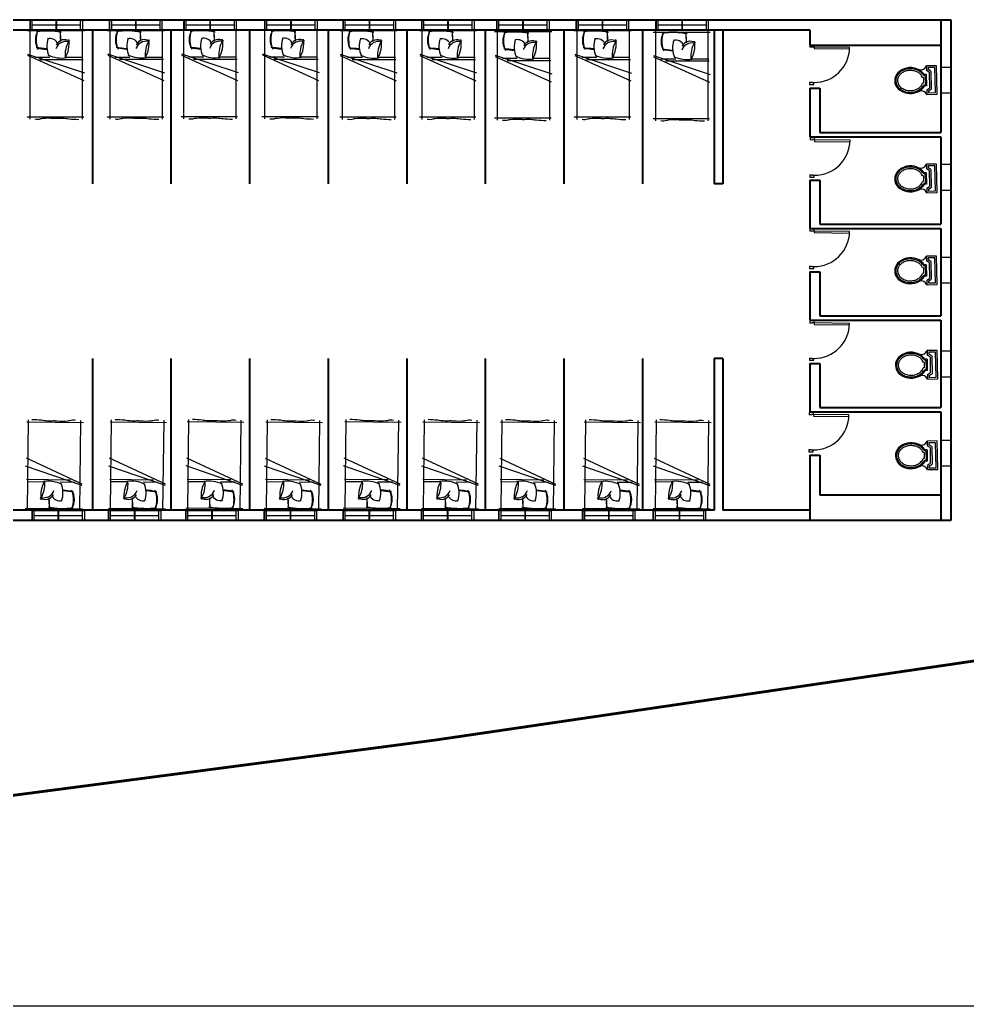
# Model space of a CAD drawing. Header units: metres. Extents: x -353 to 1688, y -477 to 135.
# Drawn here: x 1650.51 to 1672.21, y -371.11 to -348.52 of the extents above; entities that cross this region are included whole.
import ezdxf

# ---------------------------------------------------------------- set-up
doc = ezdxf.new("R2010")
doc.units = ezdxf.units.M
doc.header["$MEASUREMENT"] = 0
doc.linetypes.add('ACAD_ISO04W100', pattern=[30, 24, -3, 0, -3])
doc.layers.add('door space', color=1, linetype='Continuous')
doc.layers.add('WINDOW', color=10, linetype='Continuous')
doc.layers.add('FURNITURE', color=130, linetype='Continuous', plot=False)
doc.layers.add('SITE BOUNDARY', color=6, linetype='ACAD_ISO04W100', lineweight=60)
doc.layers.add('WALL', color=2, linetype='Continuous', lineweight=40)

# ---------------------------------------------------------------- blocks, each defined once
blk = doc.blocks.new('A$C50846A53')
at = {"linetype": 'Continuous'}
for p, q in [((0, 0.74), (0, 0.56)), ((0.5, 0.74), (0, 0.74)), ((0.47, 0.71), (0.03, 0.71)), ((0.03, 0.71), (0.03, 0.59)), ((0.47, 0.59), (0.47, 0.71)), ((0.5, 0.56), (0.5, 0.74)), ((0, 0.56), (0.08, 0.56)), ((0.03, 0.59), (0.063, 0.59)), ((0.093, 0.64), (0.063, 0.59)), ((0.11, 0.61), (0.08, 0.56)), ((0.093, 0.64), (0.407, 0.64)), ((0.11, 0.61), (0.39, 0.61)), ((0.15, 0.557), (0.15, 0.52)), ((0.15, 0.557), (0.351, 0.557)), ((0.17, 0.537), (0.332, 0.537)), ((0.351, 0.557), (0.351, 0.52)), ((0.42, 0.56), (0.39, 0.61)), ((0.437, 0.59), (0.407, 0.64)), ((0.42, 0.56), (0.5, 0.56)), ((0.437, 0.59), (0.47, 0.59)), ((0.2, 0.507), (0.2, 0.488)), ((0.2, 0.507), (0.301, 0.507)), ((0.301, 0.507), (0.301, 0.488))]:
    blk.add_line(p, q, dxfattribs=at)
for centre, radius, start, end in [((-0.039, 0.461), 0.106, 344.642, 68.7339), ((0.11, 0.542), 0.06, 306.0032, 355.4798), ((0.391, 0.542), 0.06, 184.5202, 233.9959), ((0.539, 0.461), 0.106, 111.2661, 195.358)]:
    blk.add_arc(centre, radius, start, end, dxfattribs=at)
blk.add_ellipse((0.251, 0.274), major_axis=(0, 0.274), ratio=0.828948, start_param=0.459479, end_param=5.823706, dxfattribs=at)
for points, knots in [([(0.145, 0.493), (0.144, 0.492), (0.143, 0.491), (0.132, 0.483), (0.123, 0.475), (0.106, 0.457), (0.098, 0.447), (0.084, 0.426), (0.077, 0.415), (0.066, 0.391), (0.061, 0.378), (0.053, 0.352), (0.05, 0.339), (0.045, 0.311), (0.044, 0.298), (0.043, 0.27), (0.043, 0.256), (0.046, 0.228), (0.049, 0.215), (0.055, 0.188), (0.059, 0.175), (0.069, 0.15), (0.075, 0.138), (0.088, 0.116), (0.095, 0.105), (0.111, 0.085), (0.12, 0.077), (0.138, 0.06), (0.147, 0.053), (0.167, 0.041), (0.178, 0.036), (0.199, 0.028), (0.209, 0.025), (0.231, 0.021), (0.242, 0.02), (0.264, 0.02), (0.275, 0.021), (0.297, 0.026), (0.307, 0.029), (0.328, 0.038), (0.338, 0.044), (0.358, 0.057), (0.367, 0.064), (0.385, 0.081), (0.394, 0.09), (0.409, 0.11), (0.416, 0.121), (0.429, 0.144), (0.434, 0.156), (0.444, 0.181), (0.448, 0.194), (0.454, 0.221), (0.456, 0.235), (0.458, 0.262), (0.458, 0.276), (0.457, 0.304), (0.455, 0.318), (0.45, 0.345), (0.447, 0.358), (0.438, 0.384), (0.433, 0.396), (0.421, 0.42), (0.414, 0.431), (0.399, 0.452), (0.391, 0.461), (0.374, 0.479), (0.365, 0.486), (0.356, 0.493)], [0.542145, 0.542145, 0.542145, 0.542145, 0.562703, 0.562703, 0.724661, 0.724661, 0.886619, 0.886619, 1.048577, 1.048577, 1.210535, 1.210535, 1.372493, 1.372493, 1.534451, 1.534451, 1.696409, 1.696409, 1.858367, 1.858367, 2.020325, 2.020325, 2.182283, 2.182283, 2.344241, 2.344241, 2.506199, 2.506199, 2.668157, 2.668157, 2.830115, 2.830115, 2.992073, 2.992073, 3.154031, 3.154031, 3.315989, 3.315989, 3.477947, 3.477947, 3.639905, 3.639905, 3.801863, 3.801863, 3.963821, 3.963821, 4.125779, 4.125779, 4.287737, 4.287737, 4.449695, 4.449695, 4.611653, 4.611653, 4.773611, 4.773611, 4.935569, 4.935569, 5.097526, 5.097526, 5.259484, 5.259484, 5.421442, 5.421442, 5.5834, 5.5834, 5.741045, 5.741045, 5.741045, 5.741045]), ([(0.2, 0.488), (0.17, 0.474), (0.164, 0.47), (0.151, 0.46), (0.144, 0.454), (0.13, 0.439), (0.123, 0.431), (0.111, 0.413), (0.106, 0.404), (0.096, 0.384), (0.091, 0.373), (0.084, 0.352), (0.081, 0.34), (0.076, 0.317), (0.075, 0.305), (0.073, 0.282), (0.073, 0.27), (0.074, 0.246), (0.076, 0.234), (0.08, 0.211), (0.083, 0.2), (0.09, 0.178), (0.095, 0.167), (0.104, 0.147), (0.11, 0.138), (0.122, 0.12), (0.128, 0.112), (0.142, 0.097), (0.149, 0.09), (0.165, 0.078), (0.173, 0.073), (0.189, 0.064), (0.197, 0.06), (0.214, 0.055), (0.222, 0.053), (0.239, 0.05), (0.248, 0.05), (0.266, 0.051), (0.276, 0.052), (0.296, 0.057), (0.306, 0.061), (0.325, 0.071), (0.335, 0.077), (0.353, 0.091), (0.361, 0.099), (0.377, 0.117), (0.384, 0.127), (0.398, 0.149), (0.404, 0.161), (0.414, 0.185), (0.418, 0.198), (0.424, 0.225), (0.426, 0.239), (0.428, 0.267), (0.428, 0.281), (0.426, 0.309), (0.424, 0.323), (0.418, 0.349), (0.414, 0.363), (0.404, 0.387), (0.398, 0.399), (0.385, 0.421), (0.378, 0.431), (0.362, 0.449), (0.353, 0.458), (0.338, 0.469), (0.332, 0.474), (0.301, 0.488)], [0.459479, 0.459479, 0.459479, 0.459479, 0.567422, 0.567422, 0.720865, 0.720865, 0.874307, 0.874307, 1.02775, 1.02775, 1.181192, 1.181192, 1.334635, 1.334635, 1.488077, 1.488077, 1.64152, 1.64152, 1.794963, 1.794963, 1.948405, 1.948405, 2.101848, 2.101848, 2.25529, 2.25529, 2.408733, 2.408733, 2.562175, 2.562175, 2.715618, 2.715618, 2.86906, 2.86906, 3.022503, 3.022503, 3.175946, 3.175946, 3.356457, 3.356457, 3.536968, 3.536968, 3.717479, 3.717479, 3.89799, 3.89799, 4.078501, 4.078501, 4.259012, 4.259012, 4.439523, 4.439523, 4.620035, 4.620035, 4.800546, 4.800546, 4.981057, 4.981057, 5.161568, 5.161568, 5.342079, 5.342079, 5.52259, 5.52259, 5.703101, 5.703101, 5.823706, 5.823706, 5.823706, 5.823706])]:
    blk.add_open_spline(points, degree=3, knots=knots, dxfattribs=at)

msp = doc.modelspace()

# ---------------------------------------------------------------- linework, layer by layer
msp.add_line((1688.09085, -371.11143), (1623.12421, -371.11143))
at = {"layer": 'door space'}
for p, q in [((1668.60806, -349.10396), (1668.60756, -349.15396)), ((1668.66756, -349.15456), (1668.60756, -349.15396)), ((1668.70806, -349.10496), (1668.60806, -349.10396)), ((1668.66756, -349.15456), (1668.66761, -349.14956)), ((1668.70761, -349.14996), (1668.66761, -349.14956)), ((1668.70761, -349.14996), (1668.70726, -349.18496)), ((1668.70726, -349.18496), (1669.51721, -349.19309)), ((1668.70761, -349.14996), (1668.70806, -349.10496)), ((1669.51757, -349.15809), (1668.70761, -349.14996)), ((1668.59953, -349.95392), (1668.59903, -350.00391)), ((1668.59903, -350.00391), (1668.69902, -350.00492)), ((1668.59953, -349.95392), (1668.65953, -349.95452)), ((1668.65948, -349.95952), (1668.65953, -349.95452)), ((1668.65948, -349.95952), (1668.69948, -349.95992)), ((1668.69902, -350.00492), (1668.69948, -349.95992)), ((1668.61755, -351.22705), (1668.61704, -351.27705)), ((1668.71754, -351.22806), (1668.61755, -351.22705)), ((1668.71709, -351.27306), (1668.71754, -351.22806)), ((1668.67704, -351.27765), (1668.61704, -351.27705)), ((1668.67704, -351.27765), (1668.67709, -351.27265)), ((1668.71709, -351.27306), (1668.67709, -351.27265)), ((1668.71709, -351.27306), (1668.71674, -351.30805)), ((1668.71674, -351.30805), (1669.5267, -351.31618)), ((1669.52705, -351.28119), (1668.71709, -351.27306)), ((1668.60901, -352.07701), (1668.60851, -352.12701)), ((1668.60851, -352.12701), (1668.70851, -352.12801)), ((1668.60901, -352.07701), (1668.66901, -352.07761)), ((1668.66896, -352.08261), (1668.66901, -352.07761)), ((1668.66896, -352.08261), (1668.70896, -352.08301)), ((1668.70851, -352.12801), (1668.70896, -352.08301)), ((1668.60786, -353.31756), (1668.60736, -353.36755)), ((1668.66735, -353.36816), (1668.60736, -353.36755)), ((1668.70785, -353.31856), (1668.60786, -353.31756)), ((1668.66735, -353.36816), (1668.6674, -353.36316)), ((1668.7074, -353.36356), (1668.6674, -353.36316)), ((1668.7074, -353.36356), (1668.70705, -353.39856)), ((1668.70705, -353.39856), (1669.51701, -353.40669)), ((1668.7074, -353.36356), (1668.70785, -353.31856)), ((1669.51736, -353.37169), (1668.7074, -353.36356)), ((1668.59933, -354.16751), (1668.59882, -354.21751)), ((1668.59933, -354.16751), (1668.65932, -354.16812)), ((1668.65927, -354.17312), (1668.65932, -354.16812)), ((1668.65927, -354.17312), (1668.69927, -354.17352)), ((1668.69882, -354.21852), (1668.69927, -354.17352)), ((1668.59882, -354.21751), (1668.69882, -354.21852)), ((1668.60701, -355.42079), (1668.60651, -355.47079)), ((1668.6665, -355.47139), (1668.60651, -355.47079)), ((1668.707, -355.42179), (1668.60701, -355.42079)), ((1668.6665, -355.47139), (1668.66655, -355.46639)), ((1668.70655, -355.46679), (1668.66655, -355.46639)), ((1668.70655, -355.46679), (1668.7062, -355.50179)), ((1668.7062, -355.50179), (1669.51616, -355.50992)), ((1668.70655, -355.46679), (1668.707, -355.42179)), ((1669.51651, -355.47492), (1668.70655, -355.46679)), ((1668.59848, -356.27075), (1668.59798, -356.32075)), ((1668.59798, -356.32075), (1668.69797, -356.32175)), ((1668.59848, -356.27075), (1668.65847, -356.27135)), ((1668.65842, -356.27635), (1668.65847, -356.27135)), ((1668.65842, -356.27635), (1668.69842, -356.27675)), ((1668.69797, -356.32175), (1668.69842, -356.27675)), ((1668.59426, -357.51607), (1668.59375, -357.56606)), ((1668.65375, -357.56667), (1668.59375, -357.56606)), ((1668.69425, -357.51707), (1668.59426, -357.51607)), ((1668.65375, -357.56667), (1668.6538, -357.56167)), ((1668.6938, -357.56207), (1668.6538, -357.56167)), ((1668.6938, -357.56207), (1668.69345, -357.59707)), ((1668.6938, -357.56207), (1668.69425, -357.51707)), ((1669.50376, -357.5702), (1668.6938, -357.56207)), ((1668.69345, -357.59707), (1669.50341, -357.6052)), ((1668.58572, -358.36602), (1668.58522, -358.41602)), ((1668.58522, -358.41602), (1668.68522, -358.41703)), ((1668.58572, -358.36602), (1668.64572, -358.36663)), ((1668.64567, -358.37163), (1668.64572, -358.36663)), ((1668.64567, -358.37163), (1668.68567, -358.37203)), ((1668.68522, -358.41703), (1668.68567, -358.37203))]:
    msp.add_line(p, q, dxfattribs=at)
for centre in [(1668.70761, -349.14996), (1668.71709, -351.27306), (1668.7074, -353.36356), (1668.70655, -355.46679), (1668.6938, -357.56207)]:
    msp.add_ellipse(centre, major_axis=(0.57848, 0.56698), ratio=1, start_param=3.92699082, end_param=5.49778714, dxfattribs=at)
at = {"layer": 'FURNITURE', "linetype": 'Continuous'}
for p, q in [((1650.7354, -348.74095), (1650.7354, -350.8027)), ((1651.9354, -348.74095), (1651.9354, -350.8027)), ((1652.56887, -348.73827), (1652.56887, -350.80001)), ((1653.76887, -348.73827), (1653.76887, -350.80001)), ((1654.2584, -348.73415), (1654.2584, -350.7959)), ((1655.4584, -348.73415), (1655.4584, -350.7959)), ((1656.11235, -348.73355), (1656.11235, -350.7953)), ((1657.31235, -348.73355), (1657.31235, -350.7953)), ((1657.89427, -348.74292), (1657.89427, -350.80467)), ((1659.09427, -348.74292), (1659.09427, -350.80467)), ((1659.71893, -348.74292), (1659.71893, -350.80467)), ((1660.91893, -348.74292), (1660.91893, -350.80467)), ((1663.26897, -348.74356), (1663.26897, -350.80531)), ((1664.46897, -348.74356), (1664.46897, -350.80531)), ((1661.44418, -348.76501), (1661.44418, -350.82675)), ((1662.64418, -348.76501), (1662.64418, -350.82675)), ((1665.07228, -348.77573), (1665.07228, -350.83748)), ((1666.27228, -348.77573), (1666.27228, -350.83748)), ((1650.68631, -349.30933), (1651.98822, -349.74107)), ((1650.68672, -349.33837), (1651.97117, -349.91869)), ((1650.85785, -349.38059), (1651.19641, -349.38059)), ((1650.96022, -349.43139), (1651.96189, -349.43139)), ((1651.57321, -349.38059), (1651.95233, -349.38059)), ((1652.51978, -349.30665), (1653.82169, -349.73839)), ((1652.52019, -349.33569), (1653.80464, -349.91601)), ((1652.69132, -349.37791), (1653.02988, -349.37791)), ((1652.79369, -349.42871), (1653.79536, -349.42871)), ((1653.40668, -349.37791), (1653.7858, -349.37791)), ((1654.20931, -349.30253), (1655.51122, -349.73427)), ((1654.20972, -349.33157), (1655.49417, -349.9119)), ((1654.38085, -349.37379), (1654.71941, -349.37379)), ((1654.48322, -349.42459), (1655.48489, -349.42459)), ((1655.09621, -349.37379), (1655.47533, -349.37379)), ((1656.06326, -349.30193), (1657.36518, -349.73368)), ((1656.06367, -349.33097), (1657.34812, -349.9113)), ((1656.2348, -349.37319), (1656.57337, -349.37319)), ((1656.33717, -349.42399), (1657.33884, -349.42399)), ((1656.95016, -349.37319), (1657.32928, -349.37319)), ((1657.84517, -349.3113), (1659.14709, -349.74305)), ((1657.84559, -349.34034), (1659.13004, -349.92067)), ((1658.01672, -349.38256), (1658.35528, -349.38256)), ((1658.11908, -349.43336), (1659.12076, -349.43336)), ((1658.73207, -349.38256), (1659.1112, -349.38256)), ((1659.66983, -349.3113), (1660.97175, -349.74305)), ((1659.67025, -349.34034), (1660.9547, -349.92067)), ((1659.84138, -349.38256), (1660.17994, -349.38256)), ((1659.94374, -349.43336), (1660.94542, -349.43336)), ((1660.55673, -349.38256), (1660.93586, -349.38256)), ((1661.39509, -349.33339), (1662.697, -349.76513)), ((1661.3955, -349.36243), (1662.67995, -349.94275)), ((1661.56663, -349.40465), (1661.9052, -349.40465)), ((1662.28199, -349.40465), (1662.66111, -349.40465)), ((1663.21988, -349.31194), (1664.52179, -349.74368)), ((1663.22029, -349.34098), (1664.50474, -349.92131)), ((1663.39142, -349.3832), (1663.72998, -349.3832)), ((1663.49379, -349.434), (1664.49546, -349.434)), ((1664.10678, -349.3832), (1664.4859, -349.3832)), ((1665.02319, -349.34412), (1666.32511, -349.77586)), ((1665.0236, -349.37315), (1666.30805, -349.95348)), ((1665.19473, -349.41538), (1665.5333, -349.41538)), ((1665.91009, -349.41538), (1666.28921, -349.41538)), ((1661.669, -349.45545), (1662.67067, -349.45545)), ((1665.2971, -349.46618), (1666.29878, -349.46618)), ((1650.67738, -350.74799), (1651.9724, -350.74799)), ((1652.51085, -350.74531), (1653.80587, -350.74531)), ((1654.20038, -350.74119), (1655.4954, -350.74119)), ((1656.05433, -350.74059), (1657.34935, -350.74059)), ((1657.83624, -350.74996), (1659.13126, -350.74996)), ((1659.6609, -350.74996), (1660.95592, -350.74996)), ((1661.38616, -350.77205), (1662.68118, -350.77205)), ((1663.21095, -350.7506), (1664.50597, -350.7506)), ((1665.01426, -350.78278), (1666.30928, -350.78278)), ((1651.96293, -357.75134), (1650.668, -357.73651)), ((1650.68202, -359.74385), (1650.70562, -357.68224)), ((1651.88194, -359.75758), (1651.90554, -357.69597)), ((1653.8686, -357.75032), (1652.57367, -357.7355)), ((1652.58769, -359.74283), (1652.61129, -357.68122)), ((1653.78761, -359.75657), (1653.81121, -357.69496)), ((1655.6389, -357.74771), (1654.34397, -357.73289)), ((1654.35799, -359.74022), (1654.38159, -357.67861)), ((1655.55791, -359.75396), (1655.58151, -357.69235)), ((1657.43844, -357.75217), (1656.14351, -357.73735)), ((1656.15753, -359.74468), (1656.18113, -357.68307)), ((1657.35745, -359.75842), (1657.38105, -357.69681)), ((1659.24487, -357.74771), (1657.94993, -357.73289)), ((1657.96395, -359.74022), (1657.98755, -357.67861)), ((1659.16387, -359.75396), (1659.18747, -357.69235)), ((1661.03901, -357.75015), (1659.74408, -357.73533)), ((1659.7581, -359.74267), (1659.7817, -357.68105)), ((1660.95802, -359.7564), (1660.98162, -357.69479)), ((1662.81305, -357.75216), (1661.51812, -357.73733)), ((1661.53214, -359.74467), (1661.55574, -357.68306)), ((1662.73206, -359.7584), (1662.75566, -357.69679)), ((1664.7311, -357.75454), (1663.43616, -357.73972)), ((1663.45019, -359.74705), (1663.47378, -357.68544)), ((1664.65011, -359.76079), (1664.67371, -357.69918)), ((1666.34817, -357.75454), (1665.05323, -357.73972)), ((1665.06725, -359.74705), (1665.09085, -357.68544)), ((1666.26717, -359.76079), (1666.29077, -357.69918)), ((1651.93746, -359.16076), (1650.65974, -358.56577)), ((1653.84313, -359.15975), (1652.56541, -358.56475)), ((1655.61343, -359.15714), (1654.3357, -358.56214)), ((1657.41297, -359.1616), (1656.13524, -358.56661)), ((1659.21939, -359.15714), (1657.94167, -358.56214)), ((1661.01354, -359.15958), (1659.73581, -358.56459)), ((1662.78758, -359.16158), (1661.50985, -358.56659)), ((1664.70562, -359.16397), (1663.4279, -358.56898)), ((1666.32269, -359.16397), (1665.04497, -358.56898)), ((1651.93754, -359.1898), (1650.64065, -358.74318)), ((1653.84321, -359.18879), (1652.54632, -358.74217)), ((1655.61351, -359.18618), (1654.31662, -358.73956)), ((1657.41305, -359.19064), (1656.11616, -358.74402)), ((1659.21947, -359.18618), (1657.92258, -358.73956)), ((1661.01362, -359.18862), (1659.71673, -358.742)), ((1662.78766, -359.19062), (1661.49077, -358.74401)), ((1664.7057, -359.19301), (1663.40881, -358.74639)), ((1666.32277, -359.19301), (1665.02588, -358.74639)), ((1651.66504, -359.06461), (1650.66343, -359.05315)), ((1651.05151, -359.10839), (1650.67241, -359.10405)), ((1651.76682, -359.11658), (1651.42828, -359.1127)), ((1653.57071, -359.0636), (1652.5691, -359.05213)), ((1652.95718, -359.10738), (1652.57808, -359.10304)), ((1653.67249, -359.11557), (1653.33395, -359.11169)), ((1655.34101, -359.06099), (1654.3394, -359.04952)), ((1654.72748, -359.10477), (1654.34838, -359.10043)), ((1655.44279, -359.11296), (1655.10425, -359.10908)), ((1657.14055, -359.06545), (1656.13894, -359.05398)), ((1656.52702, -359.10923), (1656.14792, -359.10489)), ((1657.24233, -359.11742), (1656.90379, -359.11354)), ((1658.94698, -359.06099), (1657.94537, -359.04952)), ((1658.33344, -359.10477), (1657.95435, -359.10043)), ((1659.04876, -359.11296), (1658.71021, -359.10908)), ((1660.74112, -359.06343), (1659.73951, -359.05196)), ((1660.12759, -359.10721), (1659.74849, -359.10287)), ((1660.8429, -359.1154), (1660.50436, -359.11152)), ((1662.51516, -359.06543), (1661.51355, -359.05397)), ((1661.90163, -359.10921), (1661.52253, -359.10487)), ((1662.61694, -359.1174), (1662.2784, -359.11353)), ((1664.43321, -359.06782), (1663.4316, -359.05635)), ((1663.81968, -359.1116), (1663.44058, -359.10726)), ((1664.53499, -359.11979), (1664.19645, -359.11591)), ((1666.05028, -359.06782), (1665.04867, -359.05635)), ((1665.43674, -359.1116), (1665.05765, -359.10726)), ((1666.15206, -359.11979), (1665.81351, -359.11591))]:
    msp.add_line(p, q, dxfattribs=at)
at = {"layer": 'FURNITURE', "color": 7, "linetype": 'Continuous'}
for p, q in [((1650.67738, -348.77099), (1651.98571, -348.77099)), ((1652.51085, -348.76831), (1653.81918, -348.76831)), ((1654.20038, -348.76419), (1655.50871, -348.76419)), ((1656.05433, -348.76359), (1657.36266, -348.76359)), ((1657.83624, -348.77296), (1659.14458, -348.77296)), ((1659.6609, -348.77296), (1660.96924, -348.77296)), ((1661.38616, -348.79505), (1662.69449, -348.79505)), ((1663.21095, -348.7736), (1664.51928, -348.7736)), ((1665.01426, -348.80578), (1666.32259, -348.80578)), ((1651.9403, -359.72821), (1650.63206, -359.71323)), ((1653.84598, -359.72719), (1652.53773, -359.71222)), ((1655.61627, -359.72458), (1654.30803, -359.70961)), ((1657.41581, -359.72904), (1656.10757, -359.71407)), ((1659.22224, -359.72458), (1657.91399, -359.70961)), ((1661.01638, -359.72702), (1659.70814, -359.71205)), ((1662.79042, -359.72903), (1661.48218, -359.71405)), ((1664.70847, -359.73141), (1663.40022, -359.71644)), ((1666.32554, -359.73141), (1665.01729, -359.71644))]:
    msp.add_line(p, q, dxfattribs=at)
at = {"layer": 'FURNITURE', "linetype": 'Continuous'}
for points in [[(1650.85505, -350.79619, 0.15235432), (1650.99177, -350.78774, 0.05352755), (1651.0323, -350.78092, -0.05589674), (1651.27439, -350.77848, 0.02697324), (1651.36199, -350.78057, -0.03694731), (1651.4998, -350.7786, -0.03644179), (1651.63476, -350.7937, 0.02377551), (1651.85724, -350.80423)], [(1652.68852, -350.79351, 0.15235432), (1652.82524, -350.78506, 0.05352755), (1652.86577, -350.77824, -0.05589674), (1653.10786, -350.7758, 0.02697324), (1653.19546, -350.77788, -0.03694731), (1653.33327, -350.77592, -0.03644179), (1653.46823, -350.79102, 0.02377551), (1653.69072, -350.80155)], [(1654.37805, -350.78939, 0.15235432), (1654.51476, -350.78094, 0.05352755), (1654.5553, -350.77412, -0.05589674), (1654.79739, -350.77168, 0.02697324), (1654.88499, -350.77377, -0.03694731), (1655.0228, -350.7718, -0.03644179), (1655.15776, -350.7869, 0.02377551), (1655.38024, -350.79743)], [(1656.232, -350.78879, 0.15235432), (1656.36872, -350.78034, 0.05352755), (1656.40925, -350.77353, -0.05589674), (1656.65134, -350.77108, 0.02697324), (1656.73894, -350.77317, -0.03694731), (1656.87675, -350.77121, -0.03644179), (1657.01171, -350.7863, 0.02377551), (1657.2342, -350.79683)], [(1658.01392, -350.79816, 0.15235432), (1658.15063, -350.78971, 0.05352755), (1658.19116, -350.7829, -0.05589674), (1658.43326, -350.78045, 0.02697324), (1658.52085, -350.78254, -0.03694731), (1658.65867, -350.78058, -0.03644179), (1658.79363, -350.79567, 0.02377551), (1659.01611, -350.8062)], [(1659.83858, -350.79816, 0.15235432), (1659.97529, -350.78971, 0.05352755), (1660.01582, -350.7829, -0.05589674), (1660.25792, -350.78045, 0.02697324), (1660.34551, -350.78254, -0.03694731), (1660.48333, -350.78058, -0.03644179), (1660.61829, -350.79567, 0.02377551), (1660.84077, -350.8062)], [(1663.38862, -350.7988, 0.15235432), (1663.52534, -350.79035, 0.05352755), (1663.56587, -350.78354, -0.05589674), (1663.80796, -350.78109, 0.02697324), (1663.89556, -350.78318, -0.03694731), (1664.03337, -350.78121, -0.03644179), (1664.16833, -350.79631, 0.02377551), (1664.39082, -350.80684)], [(1661.56383, -350.82025, 0.15235432), (1661.70055, -350.8118, 0.05352755), (1661.74108, -350.80498, -0.05589674), (1661.98317, -350.80254, 0.02697324), (1662.07077, -350.80462, -0.03694731), (1662.20858, -350.80266, -0.03644179), (1662.34354, -350.81776, 0.02377551), (1662.56603, -350.82829)], [(1665.19193, -350.83097, 0.15235432), (1665.32865, -350.82253, 0.05352755), (1665.36918, -350.81571, -0.05589674), (1665.61127, -350.81326, 0.02697324), (1665.69887, -350.81535, -0.03694731), (1665.83668, -350.81339, -0.03644179), (1665.97164, -350.82848, 0.02377551), (1666.19413, -350.83901)], [(1651.78582, -357.70111, 0.15235432), (1651.64902, -357.70799, 0.05352755), (1651.60841, -357.71434, -0.05589674), (1651.36631, -357.71402, 0.02697324), (1651.27874, -357.71093, -0.03694731), (1651.14091, -357.71131, -0.03644179), (1651.00614, -357.69467, 0.02377551), (1650.78379, -357.6816)], [(1653.69149, -357.7001, 0.15235432), (1653.55469, -357.70697, 0.05352755), (1653.51409, -357.71333, -0.05589674), (1653.27198, -357.713, 0.02697324), (1653.18441, -357.70991, -0.03694731), (1653.04658, -357.7103, -0.03644179), (1652.91181, -357.69366, 0.02377551), (1652.68946, -357.68058)], [(1655.46179, -357.69749, 0.15235432), (1655.32499, -357.70436, 0.05352755), (1655.28438, -357.71072, -0.05589674), (1655.04227, -357.71039, 0.02697324), (1654.95471, -357.7073, -0.03694731), (1654.81688, -357.70769, -0.03644179), (1654.6821, -357.69105, 0.02377551), (1654.45976, -357.67797)], [(1657.26133, -357.70195, 0.15235432), (1657.12453, -357.70883, 0.05352755), (1657.08392, -357.71518, -0.05589674), (1656.84182, -357.71486, 0.02697324), (1656.75425, -357.71176, -0.03694731), (1656.61642, -357.71215, -0.03644179), (1656.48164, -357.69551, 0.02377551), (1656.2593, -357.68243)], [(1659.06776, -357.69749, 0.15235432), (1658.93095, -357.70436, 0.05352755), (1658.89035, -357.71072, -0.05589674), (1658.64824, -357.71039, 0.02697324), (1658.56067, -357.7073, -0.03694731), (1658.42285, -357.70769, -0.03644179), (1658.28807, -357.69105, 0.02377551), (1658.06572, -357.67797)], [(1660.8619, -357.69993, 0.15235432), (1660.7251, -357.70681, 0.05352755), (1660.68449, -357.71316, -0.05589674), (1660.44239, -357.71284, 0.02697324), (1660.35482, -357.70975, -0.03694731), (1660.21699, -357.71013, -0.03644179), (1660.08221, -357.69349, 0.02377551), (1659.85987, -357.68041)], [(1662.63594, -357.70193, 0.15235432), (1662.49914, -357.70881, 0.05352755), (1662.45853, -357.71516, -0.05589674), (1662.21643, -357.71484, 0.02697324), (1662.12886, -357.71175, -0.03694731), (1661.99103, -357.71213, -0.03644179), (1661.85625, -357.6955, 0.02377551), (1661.63391, -357.68242)], [(1664.55399, -357.70432, 0.15235432), (1664.41719, -357.7112, 0.05352755), (1664.37658, -357.71755, -0.05589674), (1664.13447, -357.71723, 0.02697324), (1664.04691, -357.71413, -0.03694731), (1663.90908, -357.71452, -0.03644179), (1663.7743, -357.69788, 0.02377551), (1663.55195, -357.6848)], [(1666.17106, -357.70432, 0.15235432), (1666.03425, -357.7112, 0.05352755), (1665.99365, -357.71755, -0.05589674), (1665.75154, -357.71723, 0.02697324), (1665.66397, -357.71413, -0.03694731), (1665.52615, -357.71452, -0.03644179), (1665.39137, -357.69788, 0.02377551), (1665.16902, -357.6848)]]:
    msp.add_lwpolyline(points, format="xyb", dxfattribs=at)
at = {"layer": 'FURNITURE', "color": 7, "linetype": 'Continuous'}
for centre, radius, start, end in [((1651.25154, -348.98709), 0.38873, 147.509962, 213.833595), ((1651.153, -350.1884), 1.41732, 78.579336, 100.017214), ((1651.63784, -349.13035), 0.51276, 159.302573, 206.502635), ((1651.19383, -349.1648), 0.20995, 24.752318, 103.91918), ((1651.52975, -349.18946), 0.20816, 54.167062, 153.84213), ((1649.94159, -348.99699), 1.50512, 359.153578, 7.553295), ((1651.01126, -349.07574), 0.62481, 328.654191, 9.197687), ((1653.08501, -348.98441), 0.38873, 147.509962, 213.833595), ((1652.98647, -350.18572), 1.41732, 78.579336, 100.017214), ((1653.47131, -349.12767), 0.51276, 159.302573, 206.502635), ((1653.0273, -349.16212), 0.20995, 24.752318, 103.91918), ((1653.36322, -349.18678), 0.20816, 54.167062, 153.84213), ((1651.77506, -348.99431), 1.50512, 359.153578, 7.553295), ((1652.84473, -349.07306), 0.62481, 328.654191, 9.197687), ((1654.77454, -348.98029), 0.38873, 147.509962, 213.833595), ((1654.676, -350.1816), 1.41732, 78.579336, 100.017214), ((1655.16084, -349.12355), 0.51276, 159.302573, 206.502635), ((1654.71683, -349.158), 0.20995, 24.752318, 103.91918), ((1655.05275, -349.18266), 0.20816, 54.167062, 153.84213), ((1653.46459, -348.99019), 1.50512, 359.153578, 7.553295), ((1654.53426, -349.06894), 0.62481, 328.654191, 9.197687), ((1656.62849, -348.97969), 0.38873, 147.509962, 213.833595), ((1656.52995, -350.181), 1.41732, 78.579336, 100.017214), ((1657.01479, -349.12295), 0.51276, 159.302573, 206.502635), ((1656.57078, -349.1574), 0.20995, 24.752318, 103.91918), ((1656.9067, -349.18206), 0.20816, 54.167062, 153.84213), ((1655.31854, -348.98959), 1.50512, 359.153578, 7.553295), ((1656.38821, -349.06834), 0.62481, 328.654191, 9.197687), ((1658.4104, -348.98906), 0.38873, 147.509962, 213.833595), ((1658.31187, -350.19037), 1.41732, 78.579336, 100.017214), ((1658.79671, -349.13232), 0.51276, 159.302573, 206.502635), ((1658.35269, -349.16677), 0.20995, 24.752318, 103.91918), ((1657.10045, -348.99896), 1.50512, 359.153578, 7.553295), ((1658.17013, -349.07771), 0.62481, 328.654191, 9.197687), ((1660.23506, -348.98906), 0.38873, 147.509962, 213.833595), ((1660.13653, -350.19037), 1.41732, 78.579336, 100.017214), ((1660.62137, -349.13232), 0.51276, 159.302573, 206.502635), ((1660.17735, -349.16677), 0.20995, 24.752318, 103.91918), ((1658.92511, -348.99896), 1.50512, 359.153578, 7.553295), ((1659.99479, -349.07771), 0.62481, 328.654191, 9.197687), ((1661.96032, -349.01115), 0.38873, 147.509962, 213.833595), ((1661.86178, -350.21246), 1.41732, 78.579336, 100.017214), ((1662.34662, -349.15441), 0.51276, 159.302573, 206.502635), ((1661.90261, -349.18886), 0.20995, 24.752318, 103.91918), ((1660.65037, -349.02105), 1.50512, 359.153578, 7.553295), ((1663.78511, -348.9897), 0.38873, 147.509962, 213.833595), ((1663.68657, -350.19101), 1.41732, 78.579336, 100.017214), ((1664.17141, -349.13296), 0.51276, 159.302573, 206.502635), ((1663.7274, -349.16741), 0.20995, 24.752318, 103.91918), ((1662.47516, -348.9996), 1.50512, 359.153578, 7.553295), ((1663.54483, -349.07835), 0.62481, 328.654191, 9.197687), ((1665.58842, -349.02187), 0.38873, 147.509962, 213.833595), ((1665.48988, -350.22318), 1.41732, 78.579336, 100.017214), ((1664.27847, -349.03177), 1.50512, 359.153578, 7.553295), ((1651.16769, -347.94638), 1.25148, 258.116915, 267.884926), ((1652.20245, -349.33589), 0.65945, 151.045551, 184.149692), ((1653.00116, -347.9437), 1.25148, 258.116915, 267.884926), ((1654.03592, -349.33321), 0.65945, 151.045551, 184.149692), ((1654.69069, -347.93958), 1.25148, 258.116915, 267.884926), ((1655.72545, -349.32909), 0.65945, 151.045551, 184.149692), ((1656.54464, -347.93898), 1.25148, 258.116915, 267.884926), ((1657.5794, -349.32849), 0.65945, 151.045551, 184.149692), ((1658.32656, -347.94835), 1.25148, 258.116915, 267.884926), ((1658.68861, -349.19143), 0.20816, 54.167062, 153.84213), ((1659.36132, -349.33786), 0.65945, 151.045551, 184.149692), ((1660.15122, -347.94835), 1.25148, 258.116915, 267.884926), ((1660.51327, -349.19143), 0.20816, 54.167062, 153.84213), ((1661.18598, -349.33786), 0.65945, 151.045551, 184.149692), ((1661.87647, -347.97044), 1.25148, 258.116915, 267.884926), ((1662.23853, -349.21352), 0.20816, 54.167062, 153.84213), ((1662.91123, -349.35995), 0.65945, 151.045551, 184.149692), ((1661.72004, -349.0998), 0.62481, 328.654191, 9.197687), ((1663.70126, -347.94899), 1.25148, 258.116915, 267.884926), ((1664.06332, -349.19207), 0.20816, 54.167062, 153.84213), ((1664.73602, -349.3385), 0.65945, 151.045551, 184.149692), ((1665.50457, -347.98116), 1.25148, 258.116915, 267.884926), ((1665.97472, -349.16514), 0.51276, 159.302573, 206.502635), ((1665.53071, -349.19958), 0.20995, 24.752318, 103.91918), ((1665.86663, -349.22424), 0.20816, 54.167062, 153.84213), ((1666.53933, -349.37068), 0.65945, 151.045551, 184.149692), ((1665.34814, -349.11052), 0.62481, 328.654191, 9.197687), ((1651.46268, -348.69406), 0.70718, 243.959976, 279.347385), ((1653.29615, -348.69138), 0.70718, 243.959976, 279.347385), ((1654.98568, -348.68726), 0.70718, 243.959976, 279.347385), ((1656.83963, -348.68666), 0.70718, 243.959976, 279.347385), ((1658.62155, -348.69603), 0.70718, 243.959976, 279.347385), ((1660.44621, -348.69603), 0.70718, 243.959976, 279.347385), ((1662.17146, -348.71812), 0.70718, 243.959976, 279.347385), ((1663.99625, -348.69667), 0.70718, 243.959976, 279.347385), ((1665.79957, -348.72885), 0.70718, 243.959976, 279.347385), ((1651.60993, -359.41966), 0.62481, 147.998363, 188.541859), ((1650.4218, -359.14589), 0.65945, 330.389723, 3.493864), ((1651.15417, -359.79614), 0.70718, 63.304147, 98.691556), ((1650.98402, -359.35788), 0.51276, 338.646744, 25.846806), ((1653.5156, -359.41864), 0.62481, 147.998363, 188.541859), ((1652.32747, -359.14487), 0.65945, 330.389723, 3.493864), ((1653.05984, -359.79513), 0.70718, 63.304147, 98.691556), ((1652.88969, -359.35686), 0.51276, 338.646744, 25.846806), ((1655.2859, -359.41603), 0.62481, 147.998363, 188.541859), ((1654.09776, -359.14226), 0.65945, 330.389723, 3.493864), ((1654.83014, -359.79252), 0.70718, 63.304147, 98.691556), ((1654.65999, -359.35425), 0.51276, 338.646744, 25.846806), ((1657.08544, -359.42049), 0.62481, 147.998363, 188.541859), ((1655.8973, -359.14672), 0.65945, 330.389723, 3.493864), ((1656.62968, -359.79698), 0.70718, 63.304147, 98.691556), ((1656.45953, -359.35871), 0.51276, 338.646744, 25.846806), ((1658.89187, -359.41603), 0.62481, 147.998363, 188.541859), ((1657.70373, -359.14226), 0.65945, 330.389723, 3.493864), ((1658.4361, -359.79252), 0.70718, 63.304147, 98.691556), ((1658.26595, -359.35425), 0.51276, 338.646744, 25.846806), ((1660.68601, -359.41848), 0.62481, 147.998363, 188.541859), ((1659.49787, -359.14471), 0.65945, 330.389723, 3.493864), ((1660.23025, -359.79496), 0.70718, 63.304147, 98.691556), ((1660.0601, -359.35669), 0.51276, 338.646744, 25.846806), ((1662.46005, -359.42048), 0.62481, 147.998363, 188.541859), ((1661.27192, -359.14671), 0.65945, 330.389723, 3.493864), ((1662.00429, -359.79696), 0.70718, 63.304147, 98.691556), ((1661.83414, -359.3587), 0.51276, 338.646744, 25.846806), ((1664.3781, -359.42286), 0.62481, 147.998363, 188.541859), ((1663.18996, -359.14909), 0.65945, 330.389723, 3.493864), ((1663.92234, -359.79935), 0.70718, 63.304147, 98.691556), ((1663.75219, -359.36108), 0.51276, 338.646744, 25.846806), ((1665.99517, -359.42286), 0.62481, 147.998363, 188.541859), ((1664.80703, -359.14909), 0.65945, 330.389723, 3.493864), ((1665.5394, -359.79935), 0.70718, 63.304147, 98.691556), ((1665.36925, -359.36108), 0.51276, 338.646744, 25.846806), ((1651.44059, -360.54715), 1.25148, 77.461087, 87.229098), ((1651.36866, -359.50555), 0.38873, 326.854133, 33.177766), ((1653.34626, -360.54614), 1.25148, 77.461087, 87.229098), ((1653.27433, -359.50454), 0.38873, 326.854133, 33.177766), ((1655.11655, -360.54353), 1.25148, 77.461087, 87.229098), ((1655.04463, -359.50193), 0.38873, 326.854133, 33.177766), ((1656.9161, -360.54799), 1.25148, 77.461087, 87.229098), ((1656.84417, -359.50639), 0.38873, 326.854133, 33.177766), ((1658.72252, -360.54353), 1.25148, 77.461087, 87.229098), ((1658.65059, -359.50193), 0.38873, 326.854133, 33.177766), ((1660.51667, -360.54597), 1.25148, 77.461087, 87.229098), ((1660.44474, -359.50437), 0.38873, 326.854133, 33.177766), ((1662.29071, -360.54797), 1.25148, 77.461087, 87.229098), ((1662.21878, -359.50637), 0.38873, 326.854133, 33.177766), ((1664.20875, -360.55036), 1.25148, 77.461087, 87.229098), ((1664.13682, -359.50876), 0.38873, 326.854133, 33.177766), ((1665.82582, -360.55036), 1.25148, 77.461087, 87.229098), ((1665.75389, -359.50876), 0.38873, 326.854133, 33.177766), ((1651.09278, -359.30001), 0.20816, 233.511233, 333.186301), ((1652.67863, -359.51064), 1.50512, 178.497749, 186.897466), ((1651.4284, -359.32851), 0.20995, 204.09649, 283.263351), ((1652.99845, -359.299), 0.20816, 233.511233, 333.186301), ((1654.58431, -359.50963), 1.50512, 178.497749, 186.897466), ((1653.33407, -359.3275), 0.20995, 204.09649, 283.263351), ((1654.76875, -359.29639), 0.20816, 233.511233, 333.186301), ((1656.3546, -359.50702), 1.50512, 178.497749, 186.897466), ((1655.10437, -359.32489), 0.20995, 204.09649, 283.263351), ((1656.56829, -359.30085), 0.20816, 233.511233, 333.186301), ((1658.15414, -359.51148), 1.50512, 178.497749, 186.897466), ((1656.90391, -359.32935), 0.20995, 204.09649, 283.263351), ((1658.37471, -359.29639), 0.20816, 233.511233, 333.186301), ((1659.96057, -359.50702), 1.50512, 178.497749, 186.897466), ((1658.71033, -359.32489), 0.20995, 204.09649, 283.263351), ((1660.16886, -359.29883), 0.20816, 233.511233, 333.186301), ((1661.75471, -359.50946), 1.50512, 178.497749, 186.897466), ((1660.50448, -359.32733), 0.20995, 204.09649, 283.263351), ((1661.9429, -359.30083), 0.20816, 233.511233, 333.186301), ((1663.52875, -359.51147), 1.50512, 178.497749, 186.897466), ((1662.27852, -359.32934), 0.20995, 204.09649, 283.263351), ((1663.86095, -359.30322), 0.20816, 233.511233, 333.186301), ((1665.4468, -359.51385), 1.50512, 178.497749, 186.897466), ((1664.19656, -359.33172), 0.20995, 204.09649, 283.263351), ((1665.47801, -359.30322), 0.20816, 233.511233, 333.186301), ((1667.06387, -359.51385), 1.50512, 178.497749, 186.897466), ((1665.81363, -359.33172), 0.20995, 204.09649, 283.263351), ((1651.48094, -358.30545), 1.41732, 257.923507, 279.361386), ((1653.38661, -358.30443), 1.41732, 257.923507, 279.361386), ((1655.15691, -358.30182), 1.41732, 257.923507, 279.361386), ((1656.95645, -358.30628), 1.41732, 257.923507, 279.361386), ((1658.76287, -358.30182), 1.41732, 257.923507, 279.361386), ((1660.55702, -358.30426), 1.41732, 257.923507, 279.361386), ((1662.33106, -358.30627), 1.41732, 257.923507, 279.361386), ((1664.2491, -358.30865), 1.41732, 257.923507, 279.361386), ((1665.86617, -358.30865), 1.41732, 257.923507, 279.361386)]:
    msp.add_arc(centre, radius, start, end, dxfattribs=at)
at = {"layer": 'FURNITURE', "linetype": 'Continuous'}
for centre, radius, start, end in [((1651.54252, -348.97596), 0.66193, 163.926349, 197.140869), ((1651.12723, -350.51856), 1.7363, 79.04869, 97.940841), ((1654.34171, -348.7802), 2.91289, 180.106285, 184.331167), ((1653.37599, -348.97328), 0.66193, 163.926349, 197.140869), ((1652.9607, -350.51588), 1.7363, 79.04869, 97.940841), ((1656.17518, -348.77752), 2.91289, 180.106285, 184.331167), ((1655.06552, -348.96916), 0.66193, 163.926349, 197.140869), ((1654.65023, -350.51176), 1.7363, 79.04869, 97.940841), ((1657.86471, -348.7734), 2.91289, 180.106285, 184.331167), ((1656.91947, -348.96856), 0.66193, 163.926349, 197.140869), ((1656.50418, -350.51116), 1.7363, 79.04869, 97.940841), ((1659.71866, -348.7728), 2.91289, 180.106285, 184.331167), ((1658.70138, -348.97793), 0.66193, 163.926349, 197.140869), ((1658.2861, -350.52053), 1.7363, 79.04869, 97.940841), ((1661.50057, -348.78217), 2.91289, 180.106285, 184.331167), ((1660.52604, -348.97793), 0.66193, 163.926349, 197.140869), ((1660.11076, -350.52053), 1.7363, 79.04869, 97.940841), ((1663.32523, -348.78217), 2.91289, 180.106285, 184.331167), ((1662.2513, -349.00002), 0.66193, 163.926349, 197.140869), ((1661.83601, -350.54262), 1.7363, 79.04869, 97.940841), ((1665.05049, -348.80426), 2.91289, 180.106285, 184.331167), ((1664.07609, -348.97857), 0.66193, 163.926349, 197.140869), ((1663.6608, -350.52117), 1.7363, 79.04869, 97.940841), ((1666.87528, -348.78281), 2.91289, 180.106285, 184.331167), ((1665.8794, -349.01074), 0.66193, 163.926349, 197.140869), ((1665.46411, -350.55335), 1.7363, 79.04869, 97.940841), ((1668.67859, -348.81498), 2.91289, 180.106285, 184.331167), ((1649.9292, -359.1654), 10.04598, 83.213222, 84.547616), ((1651.56845, -349.26884), 0.24841, 78.041256, 160.834226), ((1651.76267, -359.16272), 10.04598, 83.213222, 84.547616), ((1653.40192, -349.26615), 0.24841, 78.041256, 160.834226), ((1653.4522, -359.1586), 10.04598, 83.213222, 84.547616), ((1655.09145, -349.26204), 0.24841, 78.041256, 160.834226), ((1655.30616, -359.158), 10.04598, 83.213222, 84.547616), ((1656.94541, -349.26144), 0.24841, 78.041256, 160.834226), ((1657.08807, -359.16737), 10.04598, 83.213222, 84.547616), ((1658.72732, -349.27081), 0.24841, 78.041256, 160.834226), ((1658.91273, -359.16737), 10.04598, 83.213222, 84.547616), ((1660.55198, -349.27081), 0.24841, 78.041256, 160.834226), ((1660.63798, -359.18946), 10.04598, 83.213222, 84.547616), ((1662.27723, -349.29289), 0.24841, 78.041256, 160.834226), ((1662.46277, -359.16801), 10.04598, 83.213222, 84.547616), ((1664.10202, -349.27145), 0.24841, 78.041256, 160.834226), ((1664.26609, -359.20018), 10.04598, 83.213222, 84.547616), ((1665.90534, -349.30362), 0.24841, 78.041256, 160.834226), ((1651.05499, -359.2202), 0.24841, 257.385428, 340.178398), ((1652.80741, -349.34304), 10.04598, 262.557393, 263.891788), ((1651.07757, -359.51335), 0.66193, 343.270521, 16.48504), ((1652.96066, -359.21918), 0.24841, 257.385428, 340.178398), ((1654.71308, -349.34203), 10.04598, 262.557393, 263.891788), ((1652.98324, -359.51234), 0.66193, 343.270521, 16.48504), ((1654.73095, -359.21657), 0.24841, 257.385428, 340.178398), ((1656.48337, -349.33942), 10.04598, 262.557393, 263.891788), ((1654.75354, -359.50973), 0.66193, 343.270521, 16.48504), ((1656.53049, -359.22103), 0.24841, 257.385428, 340.178398), ((1658.28291, -349.34388), 10.04598, 262.557393, 263.891788), ((1656.55308, -359.51419), 0.66193, 343.270521, 16.48504), ((1658.33692, -359.21657), 0.24841, 257.385428, 340.178398), ((1660.08934, -349.33942), 10.04598, 262.557393, 263.891788), ((1658.3595, -359.50973), 0.66193, 343.270521, 16.48504), ((1660.13106, -359.21901), 0.24841, 257.385428, 340.178398), ((1661.88348, -349.34186), 10.04598, 262.557393, 263.891788), ((1660.15365, -359.51217), 0.66193, 343.270521, 16.48504), ((1661.9051, -359.22102), 0.24841, 257.385428, 340.178398), ((1663.65752, -349.34387), 10.04598, 262.557393, 263.891788), ((1661.92769, -359.51417), 0.66193, 343.270521, 16.48504), ((1663.82315, -359.2234), 0.24841, 257.385428, 340.178398), ((1665.57557, -349.34625), 10.04598, 262.557393, 263.891788), ((1663.84574, -359.51656), 0.66193, 343.270521, 16.48504), ((1665.44022, -359.2234), 0.24841, 257.385428, 340.178398), ((1667.19264, -349.34625), 10.04598, 262.557393, 263.891788), ((1665.4628, -359.51656), 0.66193, 343.270521, 16.48504), ((1648.27632, -359.67706), 2.91289, 359.450456, 3.675338), ((1650.18199, -359.67604), 2.91289, 359.450456, 3.675338), ((1651.95229, -359.67343), 2.91289, 359.450456, 3.675338), ((1653.75183, -359.67789), 2.91289, 359.450456, 3.675338), ((1655.55825, -359.67343), 2.91289, 359.450456, 3.675338), ((1657.3524, -359.67587), 2.91289, 359.450456, 3.675338), ((1659.12644, -359.67788), 2.91289, 359.450456, 3.675338), ((1661.04449, -359.68026), 2.91289, 359.450456, 3.675338), ((1662.66155, -359.68026), 2.91289, 359.450456, 3.675338), ((1651.51048, -357.9756), 1.7363, 258.392862, 277.285012), ((1653.41615, -357.97459), 1.7363, 258.392862, 277.285012), ((1655.18645, -357.97198), 1.7363, 258.392862, 277.285012), ((1656.98599, -357.97644), 1.7363, 258.392862, 277.285012), ((1658.79242, -357.97198), 1.7363, 258.392862, 277.285012), ((1660.58656, -357.97442), 1.7363, 258.392862, 277.285012), ((1662.3606, -357.97642), 1.7363, 258.392862, 277.285012), ((1664.27865, -357.97881), 1.7363, 258.392862, 277.285012), ((1665.89572, -357.97881), 1.7363, 258.392862, 277.285012)]:
    msp.add_arc(centre, radius, start, end, dxfattribs=at)
at = {"layer": 'SITE BOUNDARY'}
for p, q in [((1683.50005, -361.56461), (1660.008, -365.01965)), ((1660.008, -365.01965), (1636.41899, -368.10434))]:
    msp.add_line(p, q, dxfattribs=at)
at = {"layer": 'WALL'}
for p, q in [((1642.94806, -348.52396), (1666.80806, -348.52396)), ((1666.80806, -348.52396), (1668.60806, -348.52396)), ((1668.60806, -348.52396), (1671.83806, -348.52396)), ((1671.60806, -348.52396), (1671.60806, -351.10396)), ((1671.83806, -348.52396), (1671.83806, -359.99079)), ((1643.17806, -348.75396), (1666.41497, -348.75396)), ((1652.17806, -352.27847), (1652.17806, -348.75396)), ((1653.67806, -348.75396), (1653.67806, -348.75396)), ((1653.67806, -348.75396), (1653.67806, -348.75396)), ((1653.67806, -348.75396), (1653.67806, -348.75396)), ((1653.67806, -348.75396), (1653.67806, -348.75396)), ((1653.97806, -352.27847), (1653.97806, -348.75396)), ((1655.77806, -352.27847), (1655.77806, -348.75396)), ((1657.57806, -352.27847), (1657.57806, -348.75396)), ((1659.37806, -352.27847), (1659.37806, -348.75396)), ((1661.17806, -352.27847), (1661.17806, -348.75396)), ((1662.97806, -352.27847), (1662.97806, -348.75396)), ((1664.77806, -352.27847), (1664.77806, -348.75396)), ((1666.41497, -348.75396), (1666.41497, -352.27847)), ((1666.41497, -348.75396), (1668.60806, -348.75396)), ((1666.61497, -348.75396), (1666.61497, -352.27847)), ((1668.60806, -348.75396), (1668.60806, -349.10396)), ((1668.60806, -349.10396), (1671.60806, -349.10396)), ((1668.60806, -350.09396), (1668.83806, -350.09396)), ((1668.60806, -350.09396), (1668.60806, -351.20396)), ((1668.83806, -350.09396), (1668.83806, -351.10396)), ((1668.60806, -351.20396), (1671.60806, -351.20396)), ((1668.83806, -351.10396), (1671.60806, -351.10396)), ((1671.60806, -351.20396), (1671.60806, -353.20396)), ((1666.61497, -352.27847), (1666.41497, -352.27847)), ((1668.60806, -352.19396), (1668.83806, -352.19396)), ((1668.60806, -352.19396), (1668.60806, -353.30396)), ((1668.83806, -352.19396), (1668.83806, -353.20396)), ((1668.83806, -353.20396), (1671.60806, -353.20396)), ((1668.60806, -353.30396), (1671.60806, -353.30396)), ((1671.60806, -353.30396), (1671.60806, -355.30396)), ((1668.60806, -354.29396), (1668.83806, -354.29396)), ((1668.60806, -354.29396), (1668.60806, -355.40396)), ((1668.83806, -354.29396), (1668.83806, -355.30396)), ((1668.83806, -355.30396), (1671.60806, -355.30396)), ((1668.60806, -355.40396), (1671.60806, -355.40396)), ((1671.60806, -355.40396), (1671.60806, -357.40396)), ((1652.17806, -359.75396), (1652.17806, -356.27847)), ((1653.97806, -359.75396), (1653.97806, -356.27847)), ((1655.77806, -359.75396), (1655.77806, -356.27847)), ((1657.57806, -359.75396), (1657.57806, -356.27847)), ((1659.37806, -359.75396), (1659.37806, -356.27847)), ((1661.17806, -359.75396), (1661.17806, -356.27847)), ((1662.97806, -359.75396), (1662.97806, -356.27847)), ((1664.77806, -359.75396), (1664.77806, -356.27847)), ((1666.41497, -356.27847), (1666.41497, -359.75396)), ((1666.61497, -356.27847), (1666.41497, -356.27847)), ((1666.61497, -356.27847), (1666.61497, -359.75396)), ((1668.60806, -356.39396), (1668.83806, -356.39396)), ((1668.60806, -356.39396), (1668.60806, -357.50396)), ((1668.83806, -356.39396), (1668.83806, -357.40396)), ((1668.60806, -357.50396), (1671.60806, -357.50396)), ((1668.83806, -357.40396), (1671.60806, -357.40396)), ((1671.60806, -357.50396), (1671.60806, -359.99079)), ((1668.60806, -358.49396), (1668.83806, -358.49396)), ((1668.60806, -358.49396), (1668.60806, -359.99079)), ((1668.83806, -358.49396), (1668.83806, -359.41079)), ((1671.60806, -359.41079), (1668.83806, -359.41079)), ((1664.77806, -359.75396), (1641.18497, -359.75396)), ((1666.41497, -359.75396), (1664.77806, -359.75396)), ((1668.60806, -359.75396), (1666.61497, -359.75396)), ((1671.83806, -359.99079), (1640.95497, -359.99079))]:
    msp.add_line(p, q, dxfattribs=at)
at = {"layer": 'WINDOW'}
for p, q in [((1650.74089, -348.52872), (1651.94089, -348.52872)), ((1650.74089, -348.75872), (1650.74089, -348.52872)), ((1650.75167, -348.75872), (1650.75167, -348.52872)), ((1650.79089, -348.75872), (1650.79089, -348.52872)), ((1651.34089, -348.75872), (1651.34089, -348.52872)), ((1651.35167, -348.75872), (1651.35167, -348.52872)), ((1651.89089, -348.52872), (1651.89089, -348.75872)), ((1651.94089, -348.52872), (1651.94089, -348.75872)), ((1652.56251, -348.52352), (1653.76251, -348.52352)), ((1652.56251, -348.75352), (1652.56251, -348.52352)), ((1652.57329, -348.75352), (1652.57329, -348.52352)), ((1652.61251, -348.75352), (1652.61251, -348.52352)), ((1653.16251, -348.75352), (1653.16251, -348.52352)), ((1653.17329, -348.75352), (1653.17329, -348.52352)), ((1653.71251, -348.52352), (1653.71251, -348.75352)), ((1653.76251, -348.52352), (1653.76251, -348.75352)), ((1654.26729, -348.52396), (1655.46729, -348.52396)), ((1654.26729, -348.75396), (1654.26729, -348.52396)), ((1654.27806, -348.75396), (1654.27806, -348.52396)), ((1654.31729, -348.75396), (1654.31729, -348.52396)), ((1654.86729, -348.75396), (1654.86729, -348.52396)), ((1654.87806, -348.75396), (1654.87806, -348.52396)), ((1655.41729, -348.52396), (1655.41729, -348.75396)), ((1655.46729, -348.52396), (1655.46729, -348.75396)), ((1656.11797, -348.52468), (1657.31797, -348.52468)), ((1656.11797, -348.75468), (1656.11797, -348.52468)), ((1656.12875, -348.75468), (1656.12875, -348.52468)), ((1656.16797, -348.75468), (1656.16797, -348.52468)), ((1656.71797, -348.75468), (1656.71797, -348.52468)), ((1656.72875, -348.75468), (1656.72875, -348.52468)), ((1657.26797, -348.52468), (1657.26797, -348.75468)), ((1657.31797, -348.52468), (1657.31797, -348.75468)), ((1657.91491, -348.52419), (1659.11491, -348.52419)), ((1657.91491, -348.75419), (1657.91491, -348.52419)), ((1657.92569, -348.75419), (1657.92569, -348.52419)), ((1657.96491, -348.75419), (1657.96491, -348.52419)), ((1658.51491, -348.75419), (1658.51491, -348.52419)), ((1658.52569, -348.75419), (1658.52569, -348.52419)), ((1659.06491, -348.52419), (1659.06491, -348.75419)), ((1659.11491, -348.52419), (1659.11491, -348.75419)), ((1659.7155, -348.5258), (1660.9155, -348.5258)), ((1659.7155, -348.7558), (1659.7155, -348.5258)), ((1659.72627, -348.7558), (1659.72627, -348.5258)), ((1659.7655, -348.7558), (1659.7655, -348.5258)), ((1660.3155, -348.7558), (1660.3155, -348.5258)), ((1660.32627, -348.7558), (1660.32627, -348.5258)), ((1660.8655, -348.5258), (1660.8655, -348.7558)), ((1660.9155, -348.5258), (1660.9155, -348.7558)), ((1661.43477, -348.52593), (1662.63477, -348.52593)), ((1661.43477, -348.75593), (1661.43477, -348.52593)), ((1661.44555, -348.75593), (1661.44555, -348.52593)), ((1661.48477, -348.75593), (1661.48477, -348.52593)), ((1662.03477, -348.75593), (1662.03477, -348.52593)), ((1662.04555, -348.75593), (1662.04555, -348.52593)), ((1662.58477, -348.52593), (1662.58477, -348.75593)), ((1662.63477, -348.52593), (1662.63477, -348.75593)), ((1663.25604, -348.52396), (1664.45604, -348.52396)), ((1663.25604, -348.75396), (1663.25604, -348.52396)), ((1663.26681, -348.75396), (1663.26681, -348.52396)), ((1663.30604, -348.75396), (1663.30604, -348.52396)), ((1663.85604, -348.75396), (1663.85604, -348.52396)), ((1663.86681, -348.75396), (1663.86681, -348.52396)), ((1664.40604, -348.52396), (1664.40604, -348.75396)), ((1664.45604, -348.52396), (1664.45604, -348.75396)), ((1665.08034, -348.52544), (1666.28034, -348.52544)), ((1665.08034, -348.75544), (1665.08034, -348.52544)), ((1665.09112, -348.75544), (1665.09112, -348.52544)), ((1665.13034, -348.75544), (1665.13034, -348.52544)), ((1665.68034, -348.75544), (1665.68034, -348.52544)), ((1665.69112, -348.75544), (1665.69112, -348.52544)), ((1666.23034, -348.52544), (1666.23034, -348.75544)), ((1666.28034, -348.52544), (1666.28034, -348.75544)), ((1650.79089, -348.64372), (1651.89089, -348.64372)), ((1653.76251, -348.75352), (1652.56251, -348.75352)), ((1652.56251, -348.75352), (1653.16251, -348.75352)), ((1652.61251, -348.63852), (1653.71251, -348.63852)), ((1655.46729, -348.75396), (1654.26729, -348.75396)), ((1654.26729, -348.75396), (1654.86729, -348.75396)), ((1654.31729, -348.63896), (1655.41729, -348.63896)), ((1657.31797, -348.75468), (1656.11797, -348.75468)), ((1656.11797, -348.75468), (1656.71797, -348.75468)), ((1656.16797, -348.63968), (1657.26797, -348.63968)), ((1659.11491, -348.75419), (1657.91491, -348.75419)), ((1657.91491, -348.75419), (1658.51491, -348.75419)), ((1657.96491, -348.63919), (1659.06491, -348.63919)), ((1660.9155, -348.7558), (1659.7155, -348.7558)), ((1659.7155, -348.7558), (1660.3155, -348.7558)), ((1659.7655, -348.6408), (1660.8655, -348.6408)), ((1662.63477, -348.75593), (1661.43477, -348.75593)), ((1661.43477, -348.75593), (1662.03477, -348.75593)), ((1661.48477, -348.64093), (1662.58477, -348.64093)), ((1664.45604, -348.75396), (1663.25604, -348.75396)), ((1663.25604, -348.75396), (1663.85604, -348.75396)), ((1663.30604, -348.63896), (1664.40604, -348.63896)), ((1666.28034, -348.75544), (1665.08034, -348.75544)), ((1665.08034, -348.75544), (1665.68034, -348.75544)), ((1665.13034, -348.64044), (1666.23034, -348.64044)), ((1651.94089, -348.75872), (1650.74089, -348.75872)), ((1650.74089, -348.75872), (1651.34089, -348.75872)), ((1671.60806, -350.20693), (1671.60806, -349.60693)), ((1671.60806, -349.60693), (1671.83806, -349.60693)), ((1671.83806, -349.60693), (1671.83806, -350.20693)), ((1671.83806, -350.20693), (1671.60806, -350.20693)), ((1671.60806, -352.43299), (1671.60806, -351.83299)), ((1671.60806, -351.83299), (1671.83806, -351.83299)), ((1671.83806, -351.83299), (1671.83806, -352.43299)), ((1671.83806, -352.43299), (1671.60806, -352.43299)), ((1671.60806, -354.55737), (1671.60806, -353.95737)), ((1671.60806, -353.95737), (1671.83806, -353.95737)), ((1671.83806, -353.95737), (1671.83806, -354.55737)), ((1671.83806, -354.55737), (1671.60806, -354.55737)), ((1671.60806, -356.70396), (1671.60806, -356.10396)), ((1671.60806, -356.10396), (1671.83806, -356.10396)), ((1671.83806, -356.10396), (1671.83806, -356.70396)), ((1671.83806, -356.70396), (1671.60806, -356.70396)), ((1671.60806, -358.74737), (1671.60806, -358.14737)), ((1671.60806, -358.14737), (1671.83806, -358.14737)), ((1671.83806, -358.14737), (1671.83806, -358.74737)), ((1671.83806, -358.74737), (1671.60806, -358.74737)), ((1650.78856, -359.75758), (1651.98856, -359.75758)), ((1650.78856, -359.98758), (1650.78856, -359.75758)), ((1650.79934, -359.98758), (1650.79934, -359.75758)), ((1650.83856, -359.98758), (1650.83856, -359.75758)), ((1651.38856, -359.98758), (1651.38856, -359.75758)), ((1651.39934, -359.98758), (1651.39934, -359.75758)), ((1651.93856, -359.75758), (1651.93856, -359.98758)), ((1651.98856, -359.75758), (1651.98856, -359.98758)), ((1652.53773, -359.75657), (1653.73773, -359.75657)), ((1652.53773, -359.98657), (1652.53773, -359.75657)), ((1652.54851, -359.98657), (1652.54851, -359.75657)), ((1652.58773, -359.98657), (1652.58773, -359.75657)), ((1653.13773, -359.98657), (1653.13773, -359.75657)), ((1653.14851, -359.98657), (1653.14851, -359.75657)), ((1653.68773, -359.75657), (1653.68773, -359.98657)), ((1653.73773, -359.75657), (1653.73773, -359.98657)), ((1654.30803, -359.76079), (1655.50803, -359.76079)), ((1654.30803, -359.99079), (1654.30803, -359.76079)), ((1654.3188, -359.99079), (1654.3188, -359.76079)), ((1654.35803, -359.99079), (1654.35803, -359.76079)), ((1654.90803, -359.99079), (1654.90803, -359.76079)), ((1654.9188, -359.99079), (1654.9188, -359.76079)), ((1655.45803, -359.76079), (1655.45803, -359.99079)), ((1655.50803, -359.76079), (1655.50803, -359.99079)), ((1656.10757, -359.75842), (1657.30757, -359.75842)), ((1656.10757, -359.98842), (1656.10757, -359.75842)), ((1656.11834, -359.98842), (1656.11834, -359.75842)), ((1656.15757, -359.98842), (1656.15757, -359.75842)), ((1656.70757, -359.98842), (1656.70757, -359.75842)), ((1656.71834, -359.98842), (1656.71834, -359.75842)), ((1657.25757, -359.75842), (1657.25757, -359.98842)), ((1657.30757, -359.75842), (1657.30757, -359.98842)), ((1657.91399, -359.76208), (1659.11399, -359.76208)), ((1657.91399, -359.99208), (1657.91399, -359.76208)), ((1657.92477, -359.99208), (1657.92477, -359.76208)), ((1657.96399, -359.99208), (1657.96399, -359.76208)), ((1658.51399, -359.99208), (1658.51399, -359.76208)), ((1658.52477, -359.99208), (1658.52477, -359.76208)), ((1659.06399, -359.76208), (1659.06399, -359.99208)), ((1659.11399, -359.76208), (1659.11399, -359.99208)), ((1659.70814, -359.7564), (1660.90814, -359.7564)), ((1659.70814, -359.9864), (1659.70814, -359.7564)), ((1659.71891, -359.9864), (1659.71891, -359.7564)), ((1659.75814, -359.9864), (1659.75814, -359.7564)), ((1660.30814, -359.9864), (1660.30814, -359.7564)), ((1660.31891, -359.9864), (1660.31891, -359.7564)), ((1660.85814, -359.7564), (1660.85814, -359.9864)), ((1660.90814, -359.7564), (1660.90814, -359.9864)), ((1661.48218, -359.7584), (1662.68218, -359.7584)), ((1661.48218, -359.9884), (1661.48218, -359.7584)), ((1661.49295, -359.9884), (1661.49295, -359.7584)), ((1661.53218, -359.9884), (1661.53218, -359.7584)), ((1662.08218, -359.9884), (1662.08218, -359.7584)), ((1662.09295, -359.9884), (1662.09295, -359.7584)), ((1662.63218, -359.7584), (1662.63218, -359.9884)), ((1662.68218, -359.7584), (1662.68218, -359.9884)), ((1663.40022, -359.76079), (1664.60022, -359.76079)), ((1663.40022, -359.99079), (1663.40022, -359.76079)), ((1663.411, -359.99079), (1663.411, -359.76079)), ((1663.45022, -359.99079), (1663.45022, -359.76079)), ((1664.00022, -359.99079), (1664.00022, -359.76079)), ((1664.011, -359.99079), (1664.011, -359.76079)), ((1664.55022, -359.76079), (1664.55022, -359.99079)), ((1664.60022, -359.76079), (1664.60022, -359.99079)), ((1665.01729, -359.76079), (1666.21729, -359.76079)), ((1665.01729, -359.99079), (1665.01729, -359.76079)), ((1665.02807, -359.99079), (1665.02807, -359.76079)), ((1665.06729, -359.99079), (1665.06729, -359.76079)), ((1665.61729, -359.99079), (1665.61729, -359.76079)), ((1665.62807, -359.99079), (1665.62807, -359.76079)), ((1666.16729, -359.76079), (1666.16729, -359.99079)), ((1666.21729, -359.76079), (1666.21729, -359.99079)), ((1651.98856, -359.98758), (1650.78856, -359.98758)), ((1650.78856, -359.98758), (1651.38856, -359.98758)), ((1650.83856, -359.87258), (1651.93856, -359.87258)), ((1653.73773, -359.98657), (1652.53773, -359.98657)), ((1652.53773, -359.98657), (1653.13773, -359.98657)), ((1652.58773, -359.87157), (1653.68773, -359.87157)), ((1655.50803, -359.99079), (1654.30803, -359.99079)), ((1654.30803, -359.99079), (1654.90803, -359.99079)), ((1654.35803, -359.87579), (1655.45803, -359.87579)), ((1657.30757, -359.98842), (1656.10757, -359.98842)), ((1656.10757, -359.98842), (1656.70757, -359.98842)), ((1656.15757, -359.87342), (1657.25757, -359.87342)), ((1659.11399, -359.99208), (1657.91399, -359.99208)), ((1657.91399, -359.99208), (1658.51399, -359.99208)), ((1657.96399, -359.87708), (1659.06399, -359.87708)), ((1660.90814, -359.9864), (1659.70814, -359.9864)), ((1659.70814, -359.9864), (1660.30814, -359.9864)), ((1659.75814, -359.8714), (1660.85814, -359.8714)), ((1662.68218, -359.9884), (1661.48218, -359.9884)), ((1661.48218, -359.9884), (1662.08218, -359.9884)), ((1661.53218, -359.8734), (1662.63218, -359.8734)), ((1664.60022, -359.99079), (1663.40022, -359.99079)), ((1663.40022, -359.99079), (1664.00022, -359.99079)), ((1663.45022, -359.87579), (1664.55022, -359.87579)), ((1666.21729, -359.99079), (1665.01729, -359.99079)), ((1665.01729, -359.99079), (1665.61729, -359.99079)), ((1665.06729, -359.87579), (1666.16729, -359.87579))]:
    msp.add_line(p, q, dxfattribs=at)

# ---------------------------------------------------------------- block references
at = {"layer": 'FURNITURE', "color": 7, "xscale": 1.304845739735994, "yscale": 1.304845739735994, "zscale": 1.304845739735994, "rotation": 270.9541120187831}
for p in [(1670.54565, -349.59457, -0.00087), (1670.54565, -351.84521, -0.00087), (1670.54565, -353.95012, -0.00087), (1670.56196, -356.11176, -0.00087), (1670.56196, -358.18429, -0.00087)]:
    msp.add_blockref('A$C50846A53', p, dxfattribs=at)

doc.saveas('drawing.dxf')
